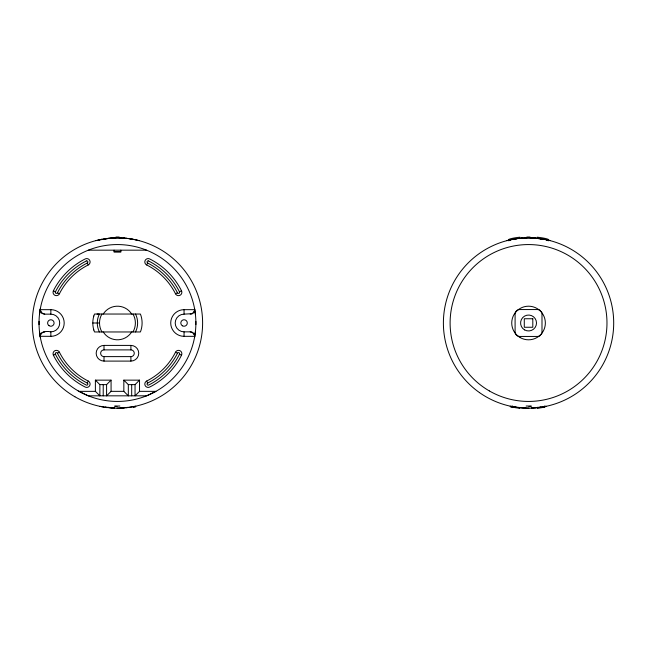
<?xml version="1.0" encoding="UTF-8"?>
<svg xmlns="http://www.w3.org/2000/svg" width="646" height="646" viewBox="0 0 646 646"><rect width="100%" height="100%" fill="white"/><g stroke="black" fill="none" stroke-linecap="round" stroke-linejoin="round"><path stroke-width="0.97" d="M39.043 321.369L39.043 324.631M195.867 324.631L195.867 321.369M39.527 314.15L40.31 308.861A4.482 4.482 0 0 0 44.719 314.15L50.856 314.15A8.85 8.85 0 0 1 59.707 323A8.85 8.85 0 0 1 50.856 331.85C46.254 330.784 40.294 331.632 40.238 336.291L50.856 336.332A13.332 13.332 0 0 0 64.188 323A13.332 13.332 0 0 0 50.856 309.668L40.238 309.668L41.578 312.866L44.719 314.15M195.383 331.85L194.599 337.139A4.482 4.482 0 0 0 190.19 331.85L184.053 331.85A8.85 8.85 0 0 1 175.203 323A8.85 8.85 0 0 1 184.053 314.15L192.209 313.665M93.823 315.991L94.494 314.037L140.416 314.037L141.086 315.991A24.645 24.645 0 0 1 141.086 330.009L140.416 331.963L94.494 331.963L93.823 330.009M194.171 311.727L194.672 309.668L184.053 309.668A13.332 13.332 0 0 0 170.722 323A13.332 13.332 0 0 0 184.053 336.332L194.672 336.332L194.196 334.313M87.242 383.046A67.16 67.16 0 0 1 57.405 353.209A1.122 1.122 0 0 0 55.895 352.724A1.122 1.122 0 0 0 55.403 354.218A69.397 69.397 0 0 0 86.233 385.048A1.122 1.122 0 0 0 87.735 384.556A1.122 1.122 0 0 0 87.242 383.054L88.244 381.059A64.988 64.988 0 0 1 59.4 352.207A3.359 3.359 0 0 0 54.886 350.713A3.359 3.359 0 0 0 53.4 355.227A71.706 71.706 0 0 0 85.224 387.059A3.359 3.359 0 0 0 89.737 385.565A3.359 3.359 0 0 0 88.244 381.051M146.666 264.949A3.359 3.359 0 0 1 145.172 260.435A3.359 3.359 0 0 1 149.686 258.941A71.706 71.706 0 0 1 181.51 290.773A3.359 3.359 0 0 1 180.024 295.287A3.359 3.359 0 0 1 175.51 293.793A64.988 64.988 0 0 0 146.666 264.949L147.668 262.946A1.122 1.122 0 0 1 147.175 261.444A1.122 1.122 0 0 1 148.677 260.944M194.115 311.84L192.298 313.625M548.252 240.837L548.712 240.272L550.093 240.619M511.664 406.463L512.335 405.866M106.711 384.499L111.072 380.147L111.072 391.347L106.711 395.707M135.175 384.499L139.528 380.147L139.528 391.347L135.175 395.707M53.408 355.227L55.394 354.226M57.397 353.217L59.392 352.215M175.518 293.785L177.513 292.783A1.122 1.122 0 0 0 179.015 293.276A1.122 1.122 0 0 0 179.507 291.782L181.502 290.773M146.828 395.723L155.928 391.347L139.528 391.347M506.908 240.643L510.744 239.731M95.907 240.619L109.117 238.253M508.838 240.837L508.652 240.199A11.216 1.486 -6 0 1 519.917 237.203M508.685 240.191L509.347 240.037M509.242 240.062L510.364 239.811M510.283 239.827L512.286 239.416M135.192 406.286L128.619 407.416M546.282 406.286L544.417 406.665M511.139 239.642L511.454 239.577M511.244 239.618L511.89 239.488M511.559 239.553L512.173 239.432M543.948 406.754L545.377 406.471L544.764 405.866M511.947 239.48L513.602 239.165M512.819 239.311L515.379 238.867M544.223 406.697L543.472 406.835M513.562 239.173L514.394 239.028M543.633 406.81L542.616 406.988M543.31 406.867L542.382 407.02M514.135 239.077L515.015 238.931M542.567 406.996L542.293 407.037M514.725 238.972L515.645 238.826M542.051 407.077L541.065 407.23M515.516 238.85L517.357 238.584M541.324 407.19L540.645 407.287M540.5 407.311L538.934 407.521M517.398 238.576L518.044 238.495M517.543 238.56L518.1 238.487M128.183 407.473L126.091 407.715M539.273 407.473L538.546 407.569M538.821 407.529L538.15 407.61M518.48 238.439L522.493 238.059M538.255 407.602L537.44 407.691M518.891 238.398L519.303 238.35M519.392 238.342L519.973 238.277M108.996 238.269L113.914 237.922M521.007 238.18L522.259 238.075M124.888 407.828L120.059 408.119M536.01 407.828L531.521 408.102M110.716 238.116L112.307 238.003M522.485 238.059L532.094 237.922M123.402 407.949L123.031 407.973M122.845 407.981L116.991 408.151M533.475 408.014L532.918 408.046M112.993 237.962L113.454 237.938M524.544 237.938L526.829 237.865M532.175 408.078L531.246 408.111M113.906 237.922L123.515 238.059M114.14 237.914L115.965 237.857M44.671 331.85L44.719 331.85A4.482 4.482 0 0 0 40.31 337.139L39.527 331.85M529.009 408.151L525.852 408.111M88.341 250.172L146.561 250.172M114.092 251.48L120.818 251.48M97.053 314.037L98.636 314.037M92.806 323L99.524 323M104.006 345.408L130.904 345.408A7.841 7.841 0 0 1 138.745 353.249A7.841 7.841 0 0 1 130.904 361.098L104.006 361.098A7.841 7.841 0 0 1 96.165 353.249A7.841 7.841 0 0 1 104.006 345.408L104.006 349.89A3.359 3.359 0 0 0 100.647 353.249A3.359 3.359 0 0 0 104.006 356.616L130.904 356.616A3.359 3.359 0 0 0 134.263 353.249A3.359 3.359 0 0 0 130.904 349.89L104.006 349.89M99.734 395.707L95.382 391.347L95.382 380.147L111.072 380.147M128.199 395.707L123.838 391.347L123.838 380.147L139.528 380.147M95.382 391.347L78.982 391.347L88.131 395.748M111.072 391.347L123.838 391.347M88.341 395.828L146.561 395.828M190.19 331.85L192.209 332.327M530.035 237.857L531.86 237.914M119.171 237.865L121.456 237.938M525.941 408.119L523.155 407.981M114.754 408.111L111.265 407.933M525.666 408.102L520.628 407.788M114.479 408.102L112.525 408.014M532.086 237.922L535.574 238.14M533.693 238.003L535.292 238.116M123.507 238.059L124.767 238.156M123.741 238.075L128.457 238.56M111.08 407.917L109.755 407.804M535.752 238.148L537.004 238.269M536.883 238.253L537.335 238.301M126.027 238.277L126.511 238.326M537.73 238.342L538.699 238.455M537.787 238.35L539.539 238.56M107.309 407.545L106.727 407.473M518.278 407.537L519.86 407.707L517.93 407.489M538.772 238.463L539.814 238.592M518.165 407.521L517.22 407.4M128.441 238.56L129.273 238.673M539.604 238.568L540.355 238.665M517.381 407.416L516.461 407.295M539.878 238.6L540.831 238.737M517.107 407.384L515.435 407.142M540.427 238.681L541.631 238.859M105.355 407.287L104.676 407.19M516.041 407.23L512.076 406.544M541.429 238.826L541.695 238.867M130.355 238.826L131.243 238.972M515.233 407.109L514.62 407.004M104.038 407.093L103.618 407.02M542.091 238.931L542.551 239.004M541.792 238.883L543.948 239.246M131.049 238.939L132.438 239.173M103.521 407.004L100.098 406.366M542.68 239.028L544.723 239.4M514.329 406.956L513.53 406.819M132.398 239.165L135.918 239.868M544.069 239.27L545.499 239.553M512.343 406.6L510.808 406.286M544.836 239.416L545.918 239.634M133.883 239.448L134.691 239.609M545.604 239.569L546.556 239.771M546.015 239.658L547.138 239.9M546.694 239.803L546.871 239.844A13.986 0.573 9.8 0 1 546.032 239.739M546.492 239.755L548.68 240.264M135.91 239.868L139.092 240.643M547.622 240.013L548.365 240.183M53.4 290.773A3.359 3.359 0 0 0 54.886 295.287A3.359 3.359 0 0 0 59.4 293.793A64.988 64.988 0 0 1 88.244 264.949A3.359 3.359 0 0 0 89.737 260.435A3.359 3.359 0 0 0 85.224 258.941A71.706 71.706 0 0 0 53.4 290.773L55.394 291.774A1.122 1.122 0 0 0 55.895 293.276A1.122 1.122 0 0 0 57.397 292.783L59.392 293.785M175.518 352.215L177.513 353.217A1.122 1.122 0 0 1 179.015 352.724A1.122 1.122 0 0 1 179.507 354.218L181.502 355.227A71.706 71.706 0 0 1 149.686 387.059A3.359 3.359 0 0 1 145.172 385.565A3.359 3.359 0 0 1 146.666 381.051A64.988 64.988 0 0 0 175.51 352.207A3.359 3.359 0 0 1 180.024 350.713A3.359 3.359 0 0 1 181.51 355.227M192.298 332.375L194.123 334.184M123.838 380.147L128.199 384.499M95.382 380.147L99.734 384.499M88.244 264.941L87.242 262.946A1.122 1.122 0 0 0 87.735 261.444A1.122 1.122 0 0 0 86.233 260.944M146.666 381.059L147.668 383.054A1.122 1.122 0 0 0 147.175 384.556A1.122 1.122 0 0 0 148.677 385.056A69.397 69.397 0 0 0 179.507 354.218M195.383 314.15L194.599 308.861A4.482 4.482 0 0 1 190.19 314.15M184.053 309.668L184.053 314.15M184.053 331.85L184.053 336.332M135.046 395.828L135.046 384.628L128.32 384.628L128.32 395.828M131.687 384.628L131.687 395.828M130.904 345.408L130.904 349.89M130.904 356.616L130.904 361.098M120.818 250.172L120.818 252.134L114.092 252.118L114.092 250.172M106.59 395.828L106.59 384.628L99.864 384.628L99.864 395.828M104.006 356.616L104.006 361.098M103.223 384.628L103.223 395.828M50.856 309.668L50.856 314.15M50.856 331.85L50.856 336.332M131.671 331.963A16.804 16.804 0 0 1 103.239 331.963M103.239 314.037A16.804 16.804 0 0 1 131.671 314.037M93.823 330.009A24.645 24.645 0 0 1 93.823 315.991M103.376 239.351A12.331 1.098 -7.8 0 1 104.248 239.206M104.676 239.052A18.314 3.432 -5.5 0 1 107.753 238.64M128.853 238.487A18.379 3.69 5.2 0 1 131.057 238.81M129.2 238.721A18.766 3.682 5.4 0 1 130.258 238.875M115.941 237.034A64.422 49.581 0 0 1 119.195 237.042M101.47 239.311A9.415 0.759 -8 0 1 101.785 239.246M98.677 239.836A10.078 0.662 -8.5 0 1 100.405 239.456M99.968 239.739A13.986 0.573 -9.8 0 1 99.113 239.844M119.857 406.011A48.208 25.234 0 0 1 114.705 406.003M135.474 406.229A10.279 1.227 -5.2 0 1 133.351 407.545M128.191 407.295A12.113 1.421 -5.2 0 1 126.309 407.513M117.023 406.431A50.356 28.053 0 0 1 114.915 406.399M107.002 407.634A11.499 1.437 5.2 0 1 105.032 407.36M99.718 406.52A9.851 0.88 6 0 1 100.744 406.439M107.494 407.295A11.184 0.872 6.3 0 1 105.419 407.012M108.843 407.384A13.34 1.688 5.1 0 1 108.019 407.295M135.523 314.037A20.171 20.171 0 0 1 135.523 331.963M99.387 331.963A20.171 20.171 0 0 1 99.387 314.029M132.979 314.037A17.935 17.935 0 0 1 132.979 331.963M101.923 331.971A17.935 17.935 0 0 1 101.923 314.029M55.403 291.871A69.397 69.397 0 0 1 86.233 261.041M57.405 292.88A67.16 67.16 0 0 1 87.242 263.043M148.677 261.041A69.397 69.397 0 0 1 179.507 291.871M177.505 353.209A67.16 67.16 0 0 1 147.668 383.046M147.668 263.043A67.16 67.16 0 0 1 177.505 292.88M541.752 239.206A12.331 1.098 7.8 0 1 542.624 239.351M538.247 238.64A18.314 3.432 5.5 0 1 541.324 239.052M514.943 238.81A18.379 3.69 -5.2 0 1 517.147 238.487M515.742 238.875A18.766 3.682 -5.4 0 1 516.8 238.721M526.805 237.042A64.422 49.581 0 0 1 530.059 237.034M544.215 239.246A9.415 0.759 8 0 1 544.53 239.311M545.595 239.456A10.078 0.662 8.5 0 1 547.323 239.836M531.295 406.003A48.208 25.234 0 0 1 526.143 406.011M512.649 407.545A10.279 1.227 5.2 0 1 510.526 406.229M519.691 407.513A12.113 1.421 5.2 0 1 517.809 407.295M531.085 406.399A50.356 28.053 0 0 1 528.977 406.431M540.968 407.36A11.499 1.437 -5.2 0 1 538.998 407.634M545.256 406.439A9.851 0.88 -6 0 1 546.282 406.52M540.581 407.012A11.184 0.872 -6.3 0 1 538.506 407.295M537.981 407.295A13.34 1.688 -5.1 0 1 537.157 407.384M519.731 408.24A7.873 0.735 6 0 1 511.923 406.504M545.167 406.504A7.873 0.735 -6 0 1 537.359 408.24M537.173 237.203A11.216 1.486 6 0 1 548.454 240.231M541.259 334.418A4.482 4.482 0 0 0 541.994 331.963L541.994 314.037A4.482 4.482 0 0 0 541.259 311.582M540.331 335.444A4.482 4.482 0 0 1 537.512 336.445L519.586 336.445A4.482 4.482 0 0 1 515.096 331.963L515.096 314.037A4.482 4.482 0 0 1 519.586 309.555L537.512 309.555A4.482 4.482 0 0 1 540.331 310.556M532.805 318.744L524.286 318.744L524.286 327.256L532.805 327.256L532.805 318.744M78.239 390.927A78.432 78.432 0 0 0 195.883 323A78.432 78.432 0 0 0 78.239 255.073A78.432 78.432 0 0 0 78.239 390.927M74.879 396.749A85.151 85.151 0 0 0 202.61 323A85.151 85.151 0 0 0 74.879 249.251A85.151 85.151 0 0 0 74.879 396.749M182.43 325.81A3.246 3.246 0 0 0 187.308 323A3.246 3.246 0 0 0 182.43 320.19A3.246 3.246 0 0 0 182.43 325.81M48.983 325.657A3.246 3.246 0 0 0 54.086 323.291A3.246 3.246 0 0 0 49.492 320.053A3.246 3.246 0 0 0 48.983 325.657M520.143 337.559A16.804 16.804 0 0 0 545.353 323A16.804 16.804 0 0 0 520.143 308.449A16.804 16.804 0 0 0 520.143 337.559M479.518 392.623A85.151 85.151 0 0 0 613.353 330.655A85.151 85.151 0 0 0 492.769 245.73A85.151 85.151 0 0 0 479.518 392.623M489.329 390.927A78.432 78.432 0 0 0 606.974 323A78.432 78.432 0 0 0 489.329 255.073A78.432 78.432 0 0 0 489.329 390.927M524.568 329.888A7.954 7.954 0 0 0 536.503 323A7.954 7.954 0 0 0 524.568 316.112A7.954 7.954 0 0 0 524.568 329.888"/></g></svg>
